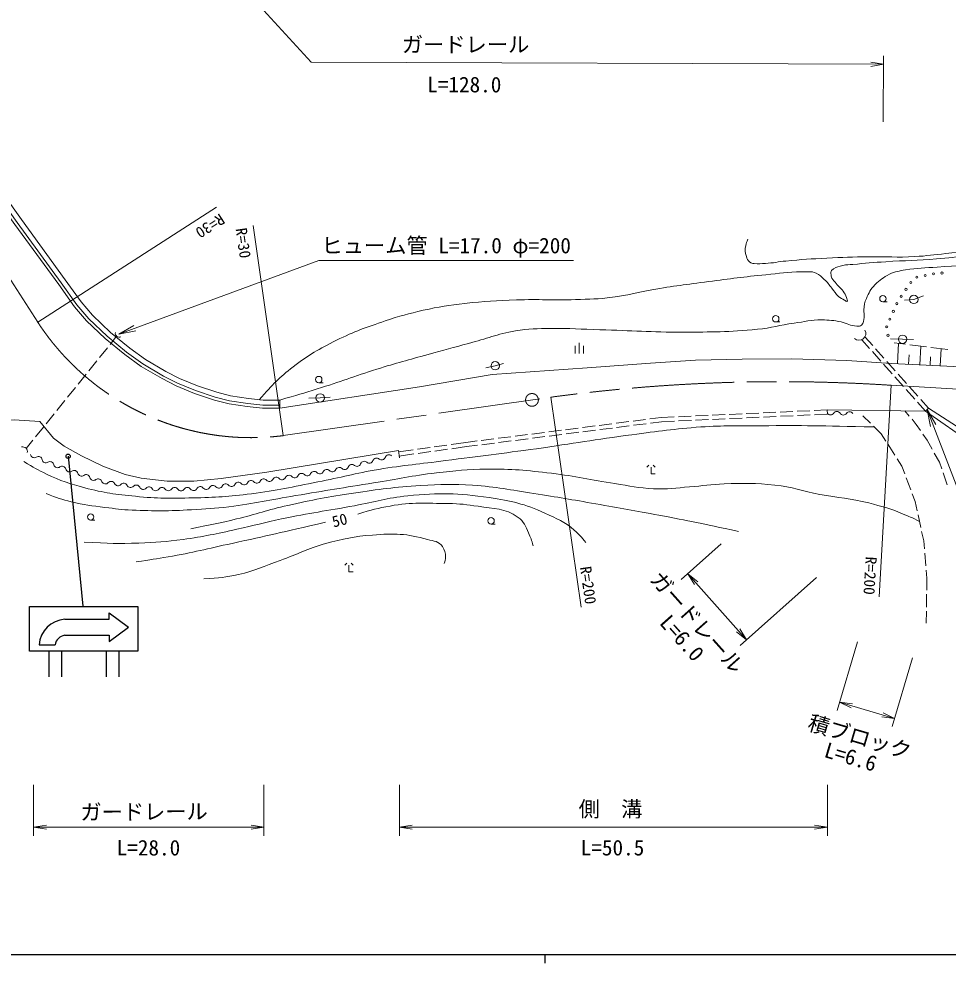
# Model space of a CAD drawing. Units: millimetres, scale not verified. Extents: x 40000 to 680000, y 20000 to 380000.
# Drawn here: x 106081 to 215445, y 204000 to 315156 of the extents above; entities that cross this region are included whole.
import ezdxf
from ezdxf.enums import TextEntityAlignment as Align

# ---------------------------------------------------------------- set-up
doc = ezdxf.new("R2010")
doc.units = ezdxf.units.MM
doc.header["$LTSCALE"] = 1000
doc.linetypes.add('CHAIN', pattern=[18.5, 12, -1.5, 3.5, -1.5])
for name, color, linetype, lineweight in [('M-BMK', 2, 'CHAIN', 13), ('M-STR-HTXT', 7, 'Continuous', 13), ('M-STR-STRC', 7, 'Continuous', 25), ('M-TTL-BAND', 7, 'Continuous', 25), ('M-WORK', 1, 'Continuous', 13)]:
    doc.layers.add(name, color=color, linetype=linetype, lineweight=lineweight)
doc.styles.add('ＭＳ ゴシック', font='')
doc.styles.get('ＭＳ ゴシック').set_extended_font_data('MS Gothic')

# ---------------------------------------------------------------- blocks, each defined once
blk = doc.blocks.new('open_arrow')
at = {"color": 0, "linetype": 'Continuous', "lineweight": -2}
blk.add_lwpolyline([(7.5, 1.25), (0, 0), (7.5, -1.25)], dxfattribs=at)

msp = doc.modelspace()

# ---------------------------------------------------------------- linework, layer by layer
at = {"layer": 'M-BMK'}
for p, q in [((93681, 302160), (108305, 279443)), ((208737, 272023), (264144, 268862)), ((137190, 266096), (168704, 270621))]:
    msp.add_line(p, q, dxfattribs=at)
msp.add_circle((166469, 270300), 750, dxfattribs=at)
for centre, radius, start, end in [((133416, 295857), 30000, 213.17079, 277.2275), ((195682, 72449), 200000, 86.25749, 97.7523)]:
    msp.add_arc(centre, radius, start, end, dxfattribs=at)
at = {"layer": 'M-STR-HTXT'}
for p, q in [((119391, 333069), (140498, 310078)), ((207815, 303031), (207846, 310810)), ((140498, 310078), (207842, 309810)), ((108305, 279443), (129324, 292975)), ((137190, 266096), (133637, 290838)), ((208737, 272023), (207317, 247138)), ((168704, 270621), (172254, 245902)), ((188746, 253364), (184046, 249176)), ((184793, 249842), (191734, 242052)), ((199964, 249386), (190987, 241387)), ((204767, 241832), (202385, 233749)), ((211250, 239921), (208868, 231838)), ((202667, 234708), (209151, 232797)), ((107818, 225000), (107818, 219000)), ((134918, 225000), (134918, 219000)), ((150867, 225000), (150867, 219000)), ((201232, 225000), (201232, 219000)), ((107818, 220000), (134918, 220000)), ((150867, 220000), (201232, 220000))]:
    msp.add_line(p, q, dxfattribs=at)
for points in [[(117842, 278047), (141373, 286725), (171373, 286725)], [(212963, 269158), (226417, 234206), (256417, 234206)]]:
    msp.add_lwpolyline(points, dxfattribs=at)
at = {"layer": 'M-STR-STRC'}
for p, q in [((111878, 263667), (113624, 246032)), ((107349, 245971), (120099, 245971)), ((107349, 240721), (107349, 245971)), ((120099, 245971), (120099, 240721)), ((116724, 244471), (116724, 245221)), ((116724, 245221), (118974, 243533)), ((111474, 244471), (116724, 244471)), ((116724, 241846), (118974, 243533)), ((111474, 242596), (116724, 242596)), ((116724, 242596), (116724, 241846)), ((108474, 241471), (110349, 241471)), ((120099, 240721), (107349, 240721)), ((109599, 240721), (109599, 237721)), ((111099, 240721), (111099, 237721)), ((116349, 240721), (116349, 237721)), ((117849, 240721), (117849, 237721))]:
    msp.add_line(p, q, dxfattribs=at)
msp.add_circle((111878, 263667), 250, dxfattribs=at)
for radius, start, end in [(3193, 93.36646, 176.63354), (1326, 98.1301, 171.8699)]:
    msp.add_arc((111661, 241283), radius, start, end, dxfattribs=at)
at = {"layer": 'M-TTL-BAND'}
for p, q in [((40000, 205000), (579000, 205000)), ((168000, 205000), (168000, 204000))]:
    msp.add_line(p, q, dxfattribs=at)
at = {"layer": 'M-WORK'}
for p, q in [((211420, 282137), (212531, 282544)), ((207769, 281839), (208269, 281839)), ((211420, 282137), (210295, 282059)), ((195159, 279474), (195659, 279474)), ((117575, 277796), (116806, 276841)), ((172037, 275776), (172037, 277026)), ((205276, 277390), (206195, 276360)), ((205649, 277723), (206568, 276693)), ((210088, 277436), (208650, 277478)), ((209115, 277024), (210436, 276857)), ((209484, 274568), (209600, 276963)), ((210088, 277436), (211381, 277405)), ((210932, 276794), (212916, 276544)), ((116492, 276451), (115550, 275284)), ((171537, 275776), (171537, 276651)), ((172537, 275776), (172537, 276651)), ((206528, 275987), (207526, 274868)), ((206901, 276320), (207899, 275201)), ((212113, 274440), (212220, 276631)), ((213412, 276481), (215396, 276230)), ((214520, 274323), (214617, 276328)), ((115237, 274894), (114295, 273727)), ((162153, 274325), (163122, 274596)), ((208232, 274828), (209231, 273709)), ((210798, 274504), (210852, 275600)), ((213317, 274382), (213365, 275384)), ((162153, 274325), (161027, 274065)), ((207859, 274495), (208858, 273376)), ((113981, 273337), (113040, 272169)), ((209191, 273003), (210189, 271883)), ((209564, 273336), (210562, 272216)), ((112726, 271780), (111785, 270612)), ((141376, 272325), (141876, 272325)), ((210522, 271510), (211521, 270391)), ((210895, 271843), (211894, 270724)), ((111471, 270223), (110530, 269055)), ((136783, 270290), (136790, 269340)), ((141548, 270534), (140214, 270502)), ((141548, 270534), (142736, 270617)), ((212227, 270351), (213146, 269321)), ((197683, 268960), (199181, 269028)), ((199681, 269051), (201209, 269121)), ((201209, 269121), (201232, 268621)), ((201209, 269121), (212773, 268988)), ((210876, 268400), (210367, 269016)), ((211854, 270018), (212773, 268988)), ((213146, 269321), (212773, 268988)), ((110216, 268666), (109274, 267498)), ((178360, 267808), (179848, 267998)), ((180344, 268061), (181669, 268231)), ((181669, 268231), (183198, 268300)), ((183697, 268323), (185196, 268391)), ((183730, 267824), (185229, 267892)), ((185695, 268414), (187194, 268482)), ((185728, 267915), (187227, 267983)), ((187693, 268505), (189192, 268573)), ((187726, 268006), (189224, 268074)), ((189691, 268596), (191189, 268664)), ((189724, 268097), (191222, 268165)), ((191689, 268687), (193187, 268755)), ((191722, 268188), (193220, 268256)), ((193687, 268778), (195185, 268846)), ((193720, 268279), (195218, 268347)), ((195685, 268869), (197183, 268937)), ((195718, 268370), (197216, 268438)), ((197716, 268461), (199214, 268529)), ((199714, 268552), (201232, 268621)), ((205408, 268432), (206302, 267548)), ((211703, 267400), (211195, 268015)), ((108961, 267109), (108019, 265941)), ((170425, 266795), (171913, 266985)), ((172409, 267048), (173896, 267238)), ((174392, 267301), (175880, 267491)), ((174447, 266804), (175935, 266994)), ((176376, 267555), (177864, 267745)), ((176431, 267058), (177919, 267248)), ((178415, 267311), (179903, 267501)), ((180399, 267564), (181712, 267732)), ((181712, 267732), (183231, 267801)), ((206658, 267197), (207552, 266313)), ((212194, 266691), (211703, 267400)), ((160505, 265528), (161993, 265718)), ((162489, 265782), (163977, 265972)), ((164473, 266035), (165961, 266225)), ((164528, 265538), (166016, 265728)), ((166457, 266288), (167945, 266478)), ((166511, 265791), (167999, 265981)), ((168441, 266542), (169929, 266732)), ((168495, 266044), (169983, 266234)), ((170479, 266298), (171967, 266488)), ((172463, 266551), (173951, 266741)), ((207552, 266313), (208101, 265463)), ((212970, 265570), (212479, 266279)), ((107705, 265552), (106936, 264597)), ((152994, 264502), (154480, 264709)), ((154975, 264778), (156461, 264986)), ((156956, 265055), (158684, 265296)), ((157023, 264559), (158750, 264800)), ((158684, 265296), (160009, 265465)), ((158750, 264800), (160064, 264968)), ((160560, 265031), (162048, 265221)), ((162544, 265285), (164032, 265475)), ((208372, 265043), (209186, 263783)), ((213575, 264487), (212970, 265570)), ((150770, 264192), (152499, 264433)), ((150839, 263697), (152567, 263937)), ((153062, 264007), (154547, 264214)), ((155043, 264283), (156528, 264490)), ((214424, 262967), (213819, 264050)), ((180229, 262618), (179979, 262368)), ((180479, 261618), (180479, 262368)), ((180979, 262368), (180729, 262618)), ((209458, 263363), (210007, 262513)), ((210007, 262513), (210346, 261600)), ((214691, 262180), (214424, 262967)), ((180979, 261618), (180479, 261618)), ((215333, 260286), (214851, 261707)), ((210520, 261131), (211042, 259725)), ((211216, 259256), (211555, 258342)), ((211555, 258342), (211795, 257249)), ((114528, 256145), (115028, 256145)), ((161655, 255692), (162155, 255692)), ((211902, 256761), (212224, 255296)), ((212331, 254807), (212571, 253714)), ((212571, 253714), (212652, 252761)), ((212695, 252263), (212822, 250768)), ((144676, 251080), (144426, 250830)), ((144926, 250080), (144926, 250830)), ((145426, 250830), (145176, 251080)), ((212865, 250270), (212946, 249316)), ((145426, 250080), (144926, 250080)), ((212946, 249316), (212928, 247916)), ((212921, 247416), (212901, 245916)), ((212894, 245416), (212876, 244016))]:
    msp.add_line(p, q, dxfattribs=at)
for points in [[(136790, 269340), (134768, 269325), (132965, 269523), (130817, 269857), (129097, 270284), (126752, 271066), (124594, 271963), (122926, 272807), (120477, 274246), (118548, 275632), (116244, 277540), (114050, 279609), (112643, 281266), (110767, 283893), (105607, 290969), (95967, 304484), (93692, 307557), (91909, 309777), (89334, 312759)], [(136787, 269690), (134786, 269676), (133011, 269870), (130887, 270200), (129195, 270621), (126875, 271394), (124741, 272281), (123094, 273114), (120668, 274539), (118762, 275909), (116476, 277802), (114304, 279850), (112919, 281482), (111050, 284098), (105890, 291173), (96250, 304690), (93969, 307770), (92178, 310001), (89599, 312987)], [(90053, 313380), (92639, 310385), (94444, 308137), (96735, 305043), (106377, 291524), (111537, 284449), (113393, 281851), (114740, 280264), (116874, 278252), (119129, 276384), (120996, 275043), (123382, 273641), (124991, 272826), (127085, 271957), (129363, 271197), (131005, 270789), (133090, 270465), (134817, 270276), (136783, 270290)], [(262986, 285692), (262361, 282877), (261517, 280282), (260187, 277405), (258170, 273996), (257248, 273152), (255919, 272307), (208789, 274602), (203526, 274936), (197052, 275124), (191189, 275100), (185724, 274983), (180400, 274608), (172965, 274068), (161800, 273294), (153239, 271840), (136790, 269340)], [(213146, 269321), (218646, 265781), (218309, 265140), (212773, 268988)], [(84876, 257923), (95524, 264185), (100504, 267156), (102209, 267609), (103475, 267797), (105539, 267938), (108557, 267766), (110152, 265796), (111422, 264869), (113463, 263720), (115972, 262500), (118599, 261539), (120460, 261093), (123540, 260749), (126668, 260733), (129873, 261046), (135268, 261797), (150762, 264336), (150867, 263471)]]:
    msp.add_lwpolyline(points, dxfattribs=at)
for centre, radius in [((211772, 284745), 125), ((212751, 284946), 125), ((213731, 285148), 125), ((214725, 285237), 125), ((211062, 284132), 125), ((207769, 282214), 375), ((209912, 282496), 125), ((210487, 283314), 125), ((211420, 282137), 500), ((209415, 281633), 125), ((195159, 279849), 375), ((209001, 280723), 125), ((208221, 278895), 125), ((208587, 279812), 125), ((208373, 277907), 125), ((210088, 277436), 500), ((162153, 274325), 500), ((141376, 272700), 375), ((141548, 270534), 500), ((114528, 256520), 375), ((161655, 256067), 375)]:
    msp.add_circle(centre, radius, dxfattribs=at)
for centre, radius, start, end in [((117883, 278131), 454, 168.19575, 295.32496), ((204970, 278120), 787, 227.42476, 30.61404), ((201604, 268992), 452, 213.25648, 325.54643), ((202349, 268481), 452, 33.25648, 145.54643), ((203104, 268976), 452, 213.25648, 325.54643), ((203849, 268465), 452, 33.25648, 145.54643), ((106530, 264227), 548, 346.57967, 103.06182), ((107891, 263949), 452, 190.073, 302.36294), ((108374, 263187), 452, 10.073, 122.36294), ((148178, 263006), 452, 48.44516, 160.73511), ((148777, 263682), 452, 228.44516, 340.73511), ((149629, 263384), 452, 48.44516, 160.73511), ((109263, 263344), 452, 190.073, 302.36294), ((109747, 262582), 452, 10.073, 122.36294), ((110629, 262774), 452, 194.48291, 306.77286), ((111169, 262050), 452, 14.48291, 126.77286), ((143791, 261904), 452, 42.78419, 155.07414), ((144422, 262548), 452, 228.44516, 340.73511), ((145274, 262251), 452, 48.44516, 160.73511), ((145873, 262926), 452, 228.44516, 340.73511), ((146726, 262628), 452, 48.44516, 160.73511), ((147325, 263304), 452, 228.44516, 340.73511), ((112044, 262276), 452, 194.48291, 306.77286), ((112584, 261553), 452, 14.48291, 126.77286), ((113459, 261778), 452, 194.48291, 306.77286), ((113999, 261055), 452, 14.48291, 126.77286), ((137863, 260973), 452, 42.78419, 155.07414), ((138526, 261586), 452, 222.78419, 335.07414), ((139345, 261205), 452, 42.78419, 155.07414), ((140008, 261819), 452, 222.78419, 335.07414), ((140827, 261438), 452, 42.78419, 155.07414), ((141490, 262052), 452, 222.78419, 335.07414), ((142309, 261671), 452, 42.78419, 155.07414), ((142972, 262284), 452, 222.78419, 335.07414), ((114874, 261281), 452, 194.48291, 306.77286), ((115414, 260557), 452, 14.48291, 126.77286), ((116259, 260866), 452, 205.60093, 317.89088), ((116929, 260260), 452, 25.60093, 137.89088), ((117743, 260650), 452, 205.60093, 317.89088), ((118413, 260045), 452, 25.60093, 137.89088), ((119228, 260435), 452, 205.60093, 317.89088), ((119898, 259829), 452, 25.60093, 137.89088), ((128926, 259779), 452, 38.91117, 151.20112), ((129617, 260361), 452, 221.39122, 333.68117), ((130426, 259961), 452, 41.39122, 153.68117), ((131104, 260558), 452, 221.39122, 333.68117), ((131913, 260158), 452, 41.39122, 153.68117), ((132591, 260755), 452, 221.39122, 333.68117), ((133400, 260354), 452, 41.39122, 153.68117), ((134078, 260952), 452, 221.39122, 333.68117), ((134887, 260551), 452, 41.39122, 153.68117), ((135565, 261148), 452, 221.39122, 333.68117), ((136374, 260748), 452, 41.39122, 153.68117), ((137044, 261353), 452, 222.78419, 335.07414), ((120712, 260219), 452, 205.60093, 317.89088), ((121382, 259614), 452, 25.60093, 137.89088), ((122165, 260060), 452, 213.71997, 326.00992), ((122914, 259555), 452, 33.71997, 146.00992), ((123665, 260056), 452, 213.71997, 326.00992), ((124414, 259551), 452, 33.71997, 146.00992), ((125165, 260053), 452, 213.71997, 326.00992), ((125914, 259548), 452, 33.71997, 146.00992), ((126641, 260082), 452, 218.91117, 331.20112), ((127432, 259647), 452, 38.91117, 151.20112), ((128135, 260214), 452, 218.91117, 331.20112)]:
    msp.add_arc(centre, radius, start, end, dxfattribs=at)
for points, knots in [([(191876, 289206), (191729, 288904), (191687, 288771), (191626, 288476), (191524, 287985), (191558, 287673), (191709, 287194), (191798, 286912), (191853, 286721), (192084, 286537), (192263, 286395), (192412, 286388), (192637, 286350), (193143, 286263), (193438, 286346), (193950, 286370), (194892, 286415), (195409, 286567), (196348, 286652), (198230, 286822), (199287, 286906), (201174, 286996), (203087, 287087), (204159, 287115), (206074, 287152), (208207, 287194), (209406, 287051), (211536, 287173), (212961, 287254), (213754, 287383), (215174, 287528), (217202, 287734), (218333, 287906), (220365, 288070), (221580, 288168), (222263, 288233), (223482, 288226), (224788, 288218), (225519, 288123), (226818, 287986), (228389, 287820), (229240, 287504), (230813, 287354), (231299, 287307), (231465, 287286), (232060, 287252)], [0, 0, 0, 0, 1, 1, 1, 2, 2, 2, 3, 3, 3, 4, 4, 4, 5, 5, 5, 6, 6, 6, 7, 7, 7, 8, 8, 8, 9, 9, 9, 10, 10, 10, 11, 11, 11, 12, 12, 12, 13, 13, 13, 14, 14, 14, 15, 15, 15, 15]), ([(134354, 270327), (136056, 272219), (136651, 272859), (138366, 274203), (140202, 275642), (141382, 276261), (143463, 277315), (145615, 278405), (146918, 278822), (149202, 279598), (150919, 280182), (151904, 280454), (153674, 280849), (155571, 281273), (156652, 281444), (158584, 281662), (160938, 281927), (162268, 281976), (164635, 282069), (167344, 282174), (168867, 282019), (171577, 282115), (173283, 282176), (174246, 282165), (175940, 282381), (177772, 282615), (178762, 282969), (180584, 283273), (183170, 283704), (184629, 283883), (187229, 284226), (189870, 284575), (191348, 284787), (194000, 285039), (195628, 285194), (196539, 285401), (198174, 285368), (198861, 285354), (199298, 285505), (199926, 285227), (200351, 285038), (200522, 284808), (200864, 284492), (201261, 284125), (201423, 283859), (201771, 283445), (202081, 283074), (202202, 282818), (202553, 282485), (202782, 282268), (202962, 282208), (203241, 282058), (203363, 281993), (203506, 281863), (203564, 281912), (203637, 281974), (203533, 282184), (203480, 282350), (203381, 282666), (203273, 282828), (203084, 283101), (202772, 283551), (202477, 283706), (202146, 284143), (201946, 284407), (201767, 284539), (201698, 284862), (201648, 285093), (201610, 285244), (201687, 285467), (201734, 285600), (201831, 285639), (201948, 285717), (202331, 285972), (202612, 285992), (203053, 286124), (203493, 286254), (203764, 286206), (204221, 286249), (205742, 286391), (206594, 286474), (208119, 286572), (210447, 286721), (211757, 286702), (214082, 286895), (216843, 287124), (218371, 287449), (221134, 287651), (222273, 287734), (222915, 287752), (224058, 287744), (225333, 287736), (226040, 287581), (227310, 287463), (228049, 287394), (228459, 287287), (229202, 287275), (229832, 287266), (230065, 287282), (230813, 287354)], [0, 0, 0, 0, 1, 1, 1, 2, 2, 2, 3, 3, 3, 4, 4, 4, 5, 5, 5, 6, 6, 6, 7, 7, 7, 8, 8, 8, 9, 9, 9, 10, 10, 10, 11, 11, 11, 12, 12, 12, 13, 13, 13, 14, 14, 14, 15, 15, 15, 16, 16, 16, 17, 17, 17, 18, 18, 18, 19, 19, 19, 20, 20, 20, 21, 21, 21, 22, 22, 22, 23, 23, 23, 24, 24, 24, 25, 25, 25, 26, 26, 26, 27, 27, 27, 28, 28, 28, 29, 29, 29, 30, 30, 30, 31, 31, 31, 32, 32, 32, 33, 33, 33, 33]), ([(136783, 270290), (138924, 270899), (139484, 271069), (141206, 271599), (143964, 272447), (145463, 273065), (148219, 273921), (150559, 274647), (151887, 274997), (154247, 275656), (156102, 276175), (157148, 276444), (159008, 276946), (161160, 277527), (162326, 278028), (164520, 278424), (166128, 278714), (167061, 278674), (168695, 278705), (170949, 278748), (172211, 278625), (174464, 278565), (178285, 278462), (180423, 278270), (184245, 278283), (187664, 278294), (189589, 278290), (192993, 278611), (194695, 278772), (195615, 279111), (197309, 279339), (198579, 279509), (199287, 279726), (200569, 279714), (201462, 279705), (201970, 279664), (202844, 279479), (203577, 279324), (203948, 278992), (204697, 278987), (204922, 278985), (205115, 278932), (205260, 279104), (205503, 279392), (205527, 279644), (205565, 280019), (205600, 280365), (205507, 280563), (205541, 280910), (205594, 281441), (205610, 281757), (205823, 282247), (206119, 282930), (206313, 283330), (206831, 283865), (207402, 284455), (207815, 284706), (208544, 285085), (209218, 285435), (209670, 285474), (210420, 285601), (211871, 285846), (212705, 285830), (214173, 285929), (216635, 286096), (218014, 286238), (220482, 286281), (223542, 286334), (225255, 286031), (228316, 286070), (229527, 286085), (230210, 286105), (231412, 286258), (232065, 286340), (232292, 286370), (233077, 286516)], [0, 0, 0, 0, 1, 1, 1, 2, 2, 2, 3, 3, 3, 4, 4, 4, 5, 5, 5, 6, 6, 6, 7, 7, 7, 8, 8, 8, 9, 9, 9, 10, 10, 10, 11, 11, 11, 12, 12, 12, 13, 13, 13, 14, 14, 14, 15, 15, 15, 16, 16, 16, 17, 17, 17, 18, 18, 18, 19, 19, 19, 20, 20, 20, 21, 21, 21, 22, 22, 22, 23, 23, 23, 24, 24, 24, 25, 25, 25, 25]), ([(106680, 263035), (107869, 262286), (108264, 262075), (109330, 261557), (111009, 260742), (112034, 260456), (113834, 259963), (116118, 259336), (117458, 259198), (119814, 258954), (122431, 258683), (123916, 258720), (126546, 258766), (129246, 258814), (130762, 258924), (133441, 259259), (136516, 259643), (138209, 260057), (141252, 260643), (144062, 261184), (145605, 261652), (148429, 262120), (151482, 262627), (153217, 262749), (156286, 263152), (160473, 263702), (162822, 263979), (167005, 264560), (171397, 265169), (173841, 265635), (178239, 266201), (181403, 266609), (183172, 266895), (186354, 267116), (189097, 267306), (190642, 267226), (193391, 267257), (198604, 267316), (200294, 267248), (206737, 267118)], [0, 0, 0, 0, 1, 1, 1, 2, 2, 2, 3, 3, 3, 4, 4, 4, 5, 5, 5, 6, 6, 6, 7, 7, 7, 8, 8, 8, 9, 9, 9, 10, 10, 10, 11, 11, 11, 12, 12, 12, 13, 13, 13, 13]), ([(109289, 259271), (110642, 258757), (111070, 258615), (112245, 258309), (113763, 257914), (114651, 257848), (116208, 257652), (117451, 257496), (118146, 257370), (119398, 257324), (122126, 257223), (123662, 257219), (126388, 257371), (128113, 257467), (129083, 257506), (130797, 257723), (133884, 258114), (135584, 258529), (138654, 259036), (142235, 259628), (144241, 259960), (147825, 260537), (150710, 261002), (152311, 261370), (155213, 261710), (157521, 261980), (158823, 262131), (161147, 262156), (164130, 262187), (165806, 262009), (168770, 261663), (171702, 261321), (173308, 260879), (176228, 260443), (178002, 260179), (178988, 259929), (180778, 259834), (182437, 259745), (183367, 259949), (185023, 260068), (186619, 260183), (187505, 260366), (189104, 260420), (191422, 260498), (192732, 260516), (195038, 260279), (197142, 260064), (198261, 259570), (200339, 259177), (202587, 258752), (203893, 258736), (206109, 258168), (207683, 257765), (208570, 257522), (210073, 256902), (210864, 256575), (211147, 256458), (212069, 255998)], [0, 0, 0, 0, 1, 1, 1, 2, 2, 2, 3, 3, 3, 4, 4, 4, 5, 5, 5, 6, 6, 6, 7, 7, 7, 8, 8, 8, 9, 9, 9, 10, 10, 10, 11, 11, 11, 12, 12, 12, 13, 13, 13, 14, 14, 14, 15, 15, 15, 16, 16, 16, 17, 17, 17, 18, 18, 18, 19, 19, 19, 19]), ([(126323, 255134), (128911, 255646), (129606, 255790), (131694, 256283), (134064, 256844), (135345, 257345), (137722, 257878), (140723, 258551), (142420, 258875), (145462, 259332), (148534, 259794), (150265, 260033), (153366, 260223), (155753, 260370), (157101, 260389), (159487, 260247), (162320, 260079), (163882, 259710), (166688, 259285), (169544, 258853), (171136, 258561), (173982, 258066), (176889, 257560), (178518, 257277), (181417, 256729), (185082, 256035), (186252, 255781), (190776, 254829)], [0, 0, 0, 0, 1, 1, 1, 2, 2, 2, 3, 3, 3, 4, 4, 4, 5, 5, 5, 6, 6, 6, 7, 7, 7, 8, 8, 8, 9, 9, 9, 9]), ([(113751, 253554), (116794, 253409), (117677, 253346), (120190, 253448), (122229, 253531), (123376, 253585), (125397, 253870), (127889, 254222), (129268, 254536), (131729, 255066), (133798, 255512), (134935, 255861), (137006, 256298), (140340, 257000), (142240, 257231), (145591, 257846), (148038, 258295), (149378, 258757), (151853, 259007), (155573, 259382), (157726, 259355), (161422, 258796), (164060, 258397), (165582, 258088), (168001, 256966), (169415, 256311), (170291, 256003), (171449, 254961), (172027, 254441), (172267, 254217), (172821, 253518)], [0, 0, 0, 0, 1, 1, 1, 2, 2, 2, 3, 3, 3, 4, 4, 4, 5, 5, 5, 6, 6, 6, 7, 7, 7, 8, 8, 8, 9, 9, 9, 10, 10, 10, 10]), ([(145960, 256843), (147676, 257400), (148265, 257528), (149777, 257811), (152415, 258304), (153958, 258122), (156641, 258100), (158007, 258088), (158772, 257979), (160123, 257777), (162011, 257493), (163284, 257587), (164835, 256474), (165535, 255971), (165705, 255426), (166066, 254644), (166329, 254076), (166412, 253832), (166594, 253131)], [0, 0, 0, 0, 1, 1, 1, 2, 2, 2, 3, 3, 3, 4, 4, 4, 5, 5, 5, 6, 6, 6, 6]), ([(119891, 251249), (121692, 251497), (122177, 251582), (123637, 251830), (126607, 252334), (128240, 252778), (131184, 253413), (135481, 254339), (136841, 254664), (142161, 255893)], [0, 0, 0, 0, 1, 1, 1, 2, 2, 2, 3, 3, 3, 3]), ([(127859, 249226), (129745, 249350), (130368, 249420), (131940, 249754), (133913, 250173), (134929, 250738), (136831, 251408), (138930, 252147), (140036, 252774), (142178, 253378), (144290, 253973), (145515, 254215), (147702, 254398), (150230, 254610), (151735, 254566), (154175, 253870), (154908, 253661), (155545, 253681), (155934, 253026), (156190, 252596), (156307, 252294), (156286, 251795), (156274, 251501), (156250, 251359), (156145, 251056)], [0, 0, 0, 0, 1, 1, 1, 2, 2, 2, 3, 3, 3, 4, 4, 4, 5, 5, 5, 6, 6, 6, 7, 7, 7, 8, 8, 8, 8])]:
    msp.add_open_spline(points, degree=3, knots=knots, dxfattribs=at)

# ---------------------------------------------------------------- block references
at = {"layer": 'M-STR-HTXT'}
for p, xscale, yscale, rotation in [((207842, 309810), 200, 200, 179.8), ((117842, 278047), 267, 267, 20.2), ((212963, 269158), 267, 267, 291.1), ((184793, 249842), 200, 200, 311.7), ((191734, 242052), 200, 200, 131.7), ((202667, 234708), 200, 200, 343.6), ((209151, 232797), 200, 200, 163.6), ((134918, 220000), 200, 200, 180), ((201232, 220000), 200, 200, 180)]:
    msp.add_blockref('open_arrow', p, dxfattribs=dict(at, xscale=xscale, yscale=yscale, rotation=rotation))
at = {"layer": 'M-STR-HTXT', "xscale": 200, "yscale": 200}
for p in [(107818, 220000), (150867, 220000)]:
    msp.add_blockref('open_arrow', p, dxfattribs=at)

# ---------------------------------------------------------------- texts
at = {"layer": 'M-STR-HTXT', "style": 'ＭＳ ゴシック'}
for s, p in [('ガードレール', (158655, 312138)), ('ヒューム管 L=17.0 φ=200', (156373, 288475)), ('側\u3000溝', (175709, 222143))]:
    msp.add_text(s, height=1833, dxfattribs=at).set_placement(p, align=Align.MIDDLE_CENTER)
for s, rotation, p in [('L=128.0', 359.772, (158496, 305963)), ('L=6.0', 311.702, (183038, 241300)), ('L=6.6', 343.575, (203569, 226879))]:
    msp.add_text(s, height=1833, rotation=rotation, dxfattribs=at).set_placement(p, align=Align.BOTTOM_CENTER)
for s, height, rotation, p in [('R=30', 1320, 212.772, (128590, 290775)), ('R=30', 1320, 278.172, (132495, 288770)), ('R=200', 1320, 266.735, (206275, 249608)), ('R=200', 1320, 278.172, (173085, 248482)), ('ガードレール', 1833, 311.702, (185905, 244133)), ('積ブロック', 1833, 343.575, (205047, 230625)), ('ガードレール', 1833, 0.322, (120813, 221818))]:
    msp.add_text(s, height=height, rotation=rotation, dxfattribs=at).set_placement(p, align=Align.MIDDLE_CENTER)
for s, p in [('L=28.0', (121328, 216119)), ('L=50.5', (175947, 216127))]:
    msp.add_text(s, height=1833, dxfattribs=at).set_placement(p, align=Align.BOTTOM_CENTER)
at = {"layer": 'M-WORK', "style": 'ＭＳ ゴシック'}
msp.add_text('50', height=1320, rotation=14.036, dxfattribs=at).set_placement((143826, 256140), align=Align.MIDDLE_CENTER)

doc.saveas('drawing.dxf')
